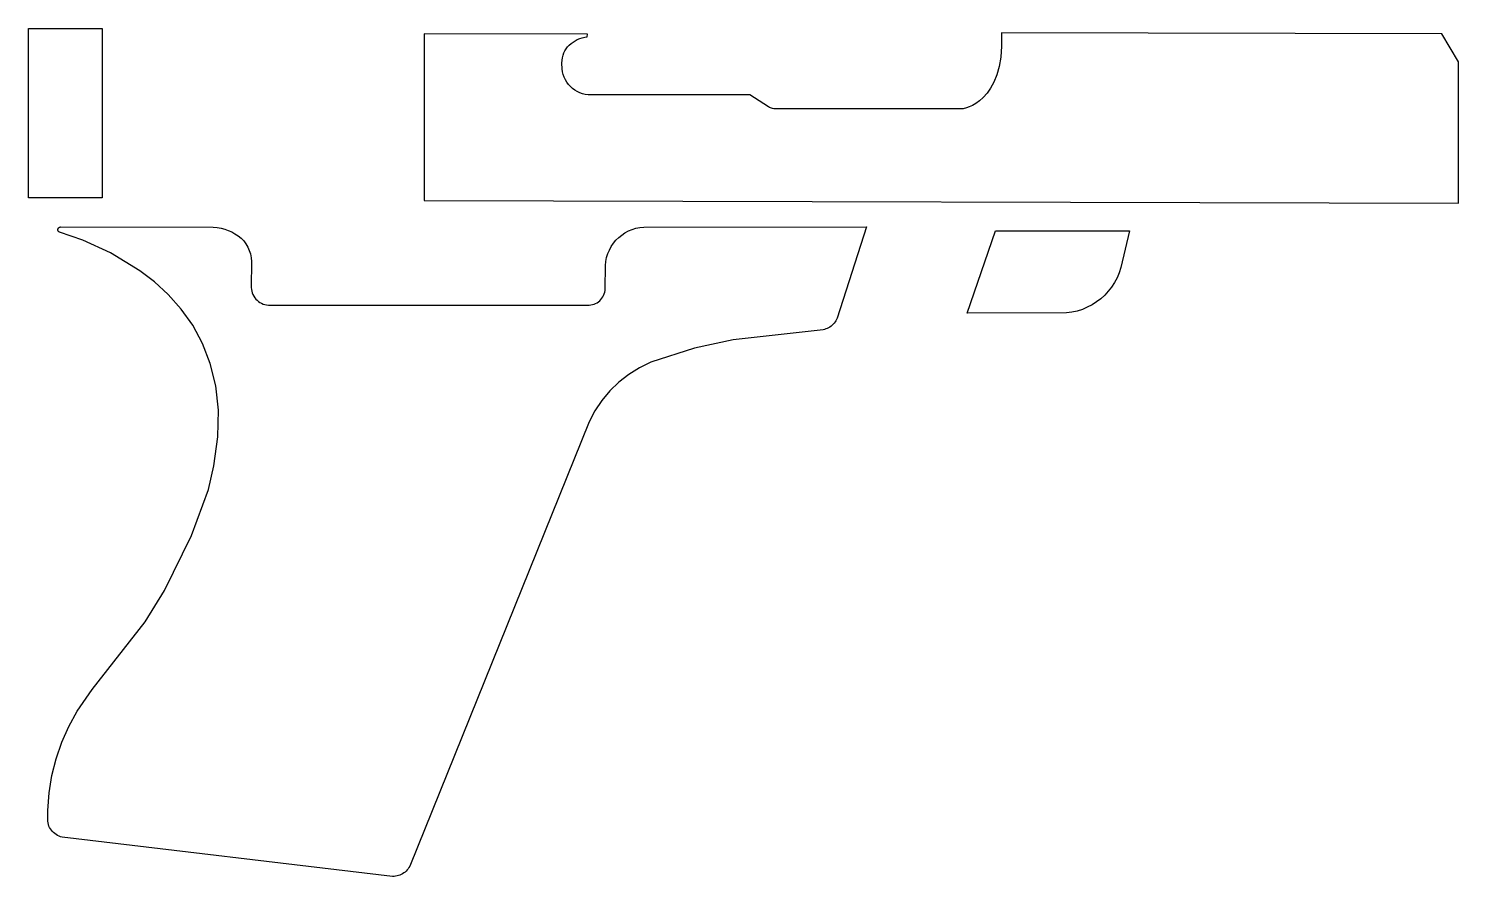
# Model space of a CAD drawing. Header units: metres. Extents: x 32 to 169, y -259 to -177.
import ezdxf

# ---------------------------------------------------------------- set-up
doc = ezdxf.new("R2010")
doc.units = ezdxf.units.M

msp = doc.modelspace()

# ---------------------------------------------------------------- linework, layer by layer
for points in [[(38.927532, -177.10912), (38.927532, -193.376042), (31.851854, -193.376042), (31.851854, -177.10912), (38.927532, -177.10912)], [(167.534082, -177.616612), (125.25883, -177.506884), (125.272546, -178.798728), (125.192536, -179.844954), (125.035564, -180.763164), (124.813568, -181.56174), (124.538994, -182.249064), (124.224034, -182.833264), (123.881134, -183.322722), (123.522232, -183.725566), (123.159774, -184.050178), (122.805952, -184.304686), (122.472958, -184.497218), (122.172984, -184.63641), (121.918476, -184.730136), (121.594372, -184.814972), (121.54916, -184.822592), (103.503222, -184.818782), (103.397558, -184.807352), (103.293418, -184.788556), (103.190802, -184.76214), (103.090472, -184.728612), (102.992682, -184.687972), (102.897686, -184.64022), (101.1047, -183.486806), (85.575648, -183.476138), (85.298534, -183.433466), (85.030818, -183.364124), (84.77377, -183.269636), (84.529168, -183.151272), (84.298282, -183.010556), (84.082636, -182.849012), (83.8835, -182.66791), (83.702398, -182.468774), (83.540854, -182.253128), (83.400138, -182.022242), (83.281774, -181.77764), (83.187286, -181.520846), (83.117944, -181.25313), (83.075272, -180.976016), (83.060794, -180.434234), (83.072986, -180.157374), (83.109308, -179.90947), (83.168236, -179.674012), (83.249008, -179.451), (83.3501, -179.241196), (83.47075, -179.044854), (83.609688, -178.862228), (83.765644, -178.693572), (83.937856, -178.539394), (84.1248, -178.400202), (84.325714, -178.27625), (84.539328, -178.167792), (84.764372, -178.075336), (84.99983, -177.99939), (85.244686, -177.939954), (85.497924, -177.897536), (85.501988, -177.656998), (69.821044, -177.61712), (69.821044, -193.630042), (169.1386, -193.884042), (169.1386, -180.316124), (167.533828, -177.61712)], [(37.96538, -240.583974), (43.038268, -234.102656), (44.908216, -231.083612), (47.497746, -225.811588), (49.114456, -221.387416), (49.651666, -219.113608), (50.027332, -216.325196), (50.07102, -213.76386), (49.816766, -211.42071), (49.298606, -209.286602), (48.550322, -207.352392), (47.60595, -205.60919), (46.499526, -204.047852), (45.265086, -202.659234), (43.936412, -201.434192), (42.54754, -200.363836), (39.724838, -198.650352), (37.069014, -197.446392), (34.825432, -196.669914), (34.801302, -196.658992), (34.779204, -196.646292), (34.759138, -196.632068), (34.741104, -196.61632), (34.725102, -196.599302), (34.710878, -196.581268), (34.698686, -196.561964), (34.688272, -196.541898), (34.67989, -196.52107), (34.673286, -196.499734), (34.668714, -196.47789), (34.66592, -196.455792), (34.664904, -196.43344), (34.665666, -196.411088), (34.668206, -196.38899), (34.672524, -196.367146), (34.678366, -196.345556), (34.685986, -196.324474), (34.695384, -196.304154), (34.706306, -196.284596), (34.718752, -196.266054), (34.732976, -196.248528), (34.748724, -196.232272), (34.765996, -196.21754), (34.784792, -196.204332), (34.805112, -196.192648), (34.826956, -196.182742), (34.850324, -196.174868), (34.875216, -196.169026), (34.901378, -196.16547), (49.586642, -196.172582), (49.966118, -196.209666), (50.332386, -196.275452), (50.685446, -196.369178), (51.025552, -196.490336), (51.35245, -196.63791), (51.666394, -196.811392), (51.967384, -197.009766), (52.25161, -197.236588), (52.503578, -197.494398), (52.720494, -197.779386), (52.901596, -198.087488), (53.045868, -198.415148), (53.15204, -198.758302), (53.219096, -199.11314), (53.24602, -199.475852), (53.223668, -201.987658), (53.239924, -202.165712), (53.273706, -202.338178), (53.323998, -202.504294), (53.389784, -202.663298), (53.470302, -202.814174), (53.564536, -202.955906), (53.671724, -203.087732), (53.79085, -203.208636), (53.920898, -203.317602), (54.061106, -203.413868), (54.210712, -203.496672), (54.3687, -203.564744), (54.534054, -203.617322), (54.706012, -203.653644), (54.883812, -203.672694), (85.660738, -203.673202), (85.827616, -203.656184), (85.98916, -203.623164), (86.144608, -203.574904), (86.292944, -203.512166), (86.43366, -203.435712), (86.56574, -203.346558), (86.688168, -203.245466), (86.800436, -203.133198), (86.901528, -203.01077), (86.990682, -202.87869), (87.067136, -202.737974), (87.129874, -202.589638), (87.178134, -202.43419), (87.211154, -202.272646), (87.228172, -202.105768), (87.235538, -199.868028), (87.275416, -199.474328), (87.353394, -199.093074), (87.46744, -198.726298), (87.615522, -198.376032), (87.795862, -198.044054), (88.006428, -197.732396), (88.245188, -197.44309), (88.51011, -197.178168), (88.799416, -196.939408), (89.111074, -196.729096), (89.443052, -196.548756), (89.793318, -196.400674), (90.160094, -196.286628), (90.541348, -196.20865), (90.935048, -196.168772), (112.31372, -196.163692), (109.496606, -204.916278), (109.43717, -205.046834), (109.36859, -205.171294), (109.29112, -205.289404), (109.205522, -205.400656), (109.11205, -205.504796), (109.011212, -205.60157), (108.903516, -205.69047), (108.78947, -205.770988), (108.669582, -205.843124), (108.54436, -205.906116), (108.414312, -205.959964), (108.279946, -206.00416), (108.14177, -206.038196), (99.50323, -206.996538), (95.790004, -207.801464), (91.583002, -209.154268), (90.495882, -209.689446), (89.477342, -210.330796), (88.534748, -211.07146), (87.674958, -211.904834), (86.905084, -212.823806), (86.232238, -213.821772), (85.663532, -214.891874), (68.445126, -257.551936), (68.37299, -257.681476), (68.291456, -257.803396), (68.200778, -257.917442), (68.101972, -258.023106), (67.995292, -258.120134), (67.8815, -258.208018), (67.761358, -258.286504), (67.635374, -258.355084), (67.504056, -258.413504), (67.368166, -258.46151), (67.228212, -258.498594), (67.084956, -258.524248), (66.938906, -258.538218), (66.79057, -258.54025), (35.076638, -254.764032), (34.920936, -254.723392), (34.77133, -254.66929), (34.628328, -254.602742), (34.492692, -254.524256), (34.365184, -254.434594), (34.246566, -254.334518), (34.137346, -254.224536), (34.038032, -254.10541), (33.94964, -253.978156), (33.872678, -253.843028), (33.807654, -253.701042), (33.755584, -253.552706), (33.716976, -253.398782), (33.692338, -253.240032), (33.689544, -252.216412), (33.813242, -250.517914), (34.08045, -248.854468), (34.487866, -247.231916), (35.031934, -245.655592), (35.709606, -244.131084), (36.517326, -242.66398), (37.96538, -240.583212)], [(121.969784, -204.444854), (124.692156, -196.549772), (137.555732, -196.549772), (136.72185, -200.051416), (136.562084, -200.55586), (136.360154, -201.03846), (136.118346, -201.49693), (135.838946, -201.929746), (135.524494, -202.334876), (135.177022, -202.710288), (134.79907, -203.054204), (134.393178, -203.364846), (133.961378, -203.640182), (133.50621, -203.87818), (133.02996, -204.077316), (132.534914, -204.235304), (132.023612, -204.35062), (131.49834, -204.421232), (121.969784, -204.445108)]]:
    msp.add_lwpolyline(points)

doc.saveas('drawing.dxf')
